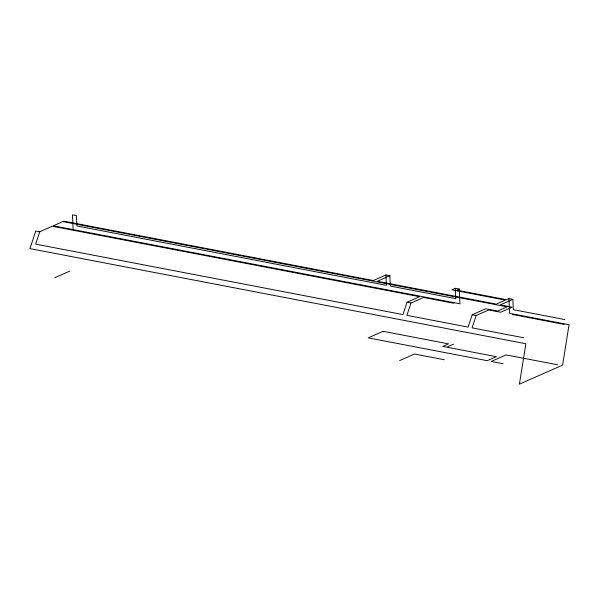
<?xml version="1.0" encoding="UTF-8"?>
<svg xmlns="http://www.w3.org/2000/svg" width="599" height="599" viewBox="0 0 599 599"><rect width="100%" height="100%" fill="white"/><g stroke="black" fill="none" stroke-linecap="round" stroke-linejoin="round"><path stroke-width="0.9" d="M39.729 231.791L35.648 244.13L402.947 314.595L407.021 302.255L419.629 296.7L52.338 226.235L39.729 231.791L35.76 231.027L29.95 248.607L525.885 343.751L519.408 384.146L562.581 365.135L569.05 324.733L509.539 313.314L508.91 298.572L512.871 299.335L513.321 309.683L564.894 319.581M454.312 302.75L453.353 303.169L423.598 297.463L410.989 303.012L406.916 315.359L468.104 327.091L472.177 314.752L485.744 308.777L497.649 311.061L507.241 306.838L62.888 221.593L53.296 225.816L459.942 303.805L459.313 289.062L455.345 288.299L451.848 289.841L505.414 300.114L496.301 304.127L377.273 281.298L389.882 275.742L390.323 286.09L455.787 298.646L455.345 288.299M512.871 299.335L500.262 304.891L512.167 307.175L500.659 312.244L488.754 309.96L476.145 315.516L472.064 327.855L523.646 337.746M54.786 277.726L69.656 271.175M389.882 275.742L385.913 274.978L373.304 280.534L63.846 221.166M459.313 289.062L456.775 290.178L506.372 299.695L508.91 298.572M399.668 360.568L414.538 354.024L444.293 359.729M447.715 346.739L453.473 344.2M512.549 314.497L564.123 324.396M407.021 302.255L410.989 303.012M472.177 314.752L476.145 315.516M557.654 364.798L506.073 354.9L491.202 361.452L503.108 363.735M385.913 274.978L386.362 285.326L76.897 225.965L76.455 215.61L72.486 214.854L73.115 229.597M383.083 331.307L368.213 337.858L487.242 360.688L496.354 356.675L442.788 346.402L448.546 343.863L383.083 331.307"/></g></svg>
